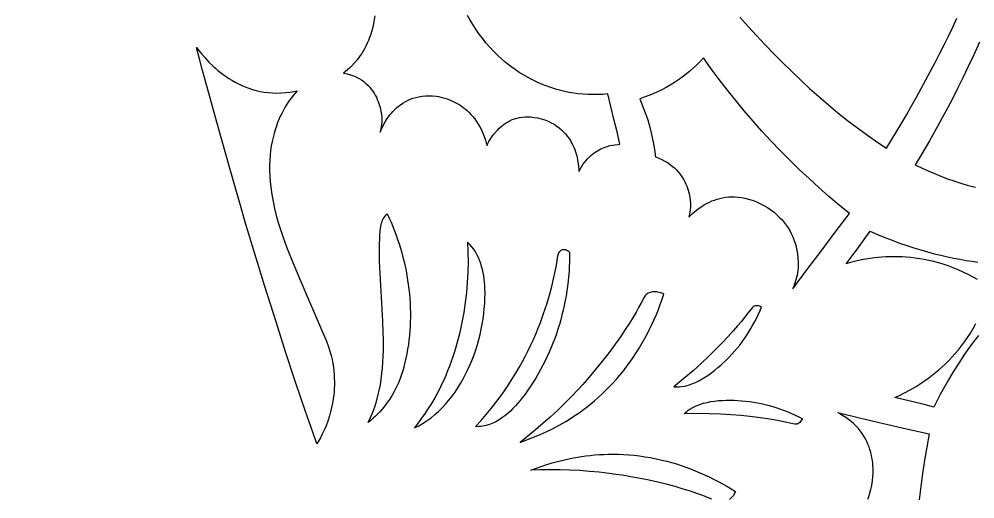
# Model space of a CAD drawing. Extents: x -570 to 570, y -570 to 570.
# Drawn here: x -482.2 to -390.3, y -161.9 to -115.8 of the extents above; entities that cross this region are included whole.
import ezdxf

# ---------------------------------------------------------------- set-up
doc = ezdxf.new("R2010")
doc.units = 0
doc.layers.add('LAYER_1', color=18, linetype='CONTINUOUS')
doc.layers.add('LAYER_2', color=174, linetype='CONTINUOUS')

msp = doc.modelspace()

# ---------------------------------------------------------------- linework, layer by layer
at = {"layer": 'LAYER_1'}
for points in [[(-447.998, -115.439), (-448.051, -115.823), (-448.116, -116.192), (-448.193, -116.545), (-448.281, -116.883), (-448.379, -117.206), (-448.485, -117.514), (-448.599, -117.807), (-448.72, -118.086), (-448.847, -118.35), (-448.978, -118.601), (-449.112, -118.837), (-449.249, -119.06), (-449.388, -119.27), (-449.666, -119.649), (-449.939, -119.976), (-450.197, -120.254), (-450.433, -120.483), (-450.805, -120.802), (-450.99, -120.946), (-450.652, -121.018), (-450.335, -121.107), (-450.039, -121.212), (-449.762, -121.332), (-449.505, -121.466), (-449.267, -121.612), (-449.046, -121.769), (-448.842, -121.936), (-448.655, -122.111), (-448.484, -122.294), (-448.327, -122.483), (-448.186, -122.677), (-448.058, -122.874), (-447.942, -123.074), (-447.84, -123.275), (-447.749, -123.475), (-447.668, -123.675), (-447.598, -123.871), (-447.486, -124.252), (-447.407, -124.607), (-447.355, -124.927), (-447.325, -125.201), (-447.311, -125.42), (-447.308, -125.652), (-447.331, -125.9), (-447.369, -126.146), (-447.47, -126.634), (-447.38, -126.407), (-447.287, -126.196), (-447.158, -125.936), (-446.992, -125.638), (-446.786, -125.314), (-446.668, -125.146), (-446.539, -124.976), (-446.399, -124.805), (-446.247, -124.634), (-446.084, -124.466), (-445.91, -124.301), (-445.723, -124.141), (-445.523, -123.988), (-445.311, -123.842), (-445.086, -123.706), (-444.848, -123.581), (-444.597, -123.468), (-444.331, -123.369), (-444.051, -123.285), (-443.758, -123.218), (-443.449, -123.168), (-443.126, -123.138), (-442.787, -123.129), (-442.433, -123.143), (-442.063, -123.18), (-441.85, -123.212), (-441.653, -123.252), (-441.407, -123.313), (-441.119, -123.401), (-440.796, -123.519), (-440.446, -123.673), (-440.264, -123.764), (-440.077, -123.866), (-439.888, -123.979), (-439.697, -124.104), (-439.504, -124.241), (-439.312, -124.391), (-439.12, -124.555), (-438.93, -124.732), (-438.743, -124.924), (-438.56, -125.131), (-438.381, -125.354), (-438.208, -125.593), (-438.041, -125.849), (-437.882, -126.122), (-437.731, -126.413), (-437.59, -126.723), (-437.459, -127.052), (-437.34, -127.4), (-437.266, -127.655), (-437.196, -127.91), (-437.107, -127.719), (-437.014, -127.541), (-436.889, -127.323), (-436.729, -127.075), (-436.533, -126.806), (-436.3, -126.528), (-436.17, -126.388), (-436.03, -126.25), (-435.88, -126.114), (-435.72, -125.982), (-435.55, -125.855), (-435.37, -125.735), (-435.18, -125.622), (-434.979, -125.518), (-434.767, -125.425), (-434.544, -125.343), (-434.311, -125.274), (-434.066, -125.219), (-433.81, -125.18), (-433.543, -125.157), (-433.264, -125.152), (-432.973, -125.167), (-432.671, -125.202), (-432.357, -125.259), (-431.99, -125.348), (-431.647, -125.455), (-431.326, -125.579), (-431.027, -125.718), (-430.749, -125.87), (-430.491, -126.035), (-430.252, -126.211), (-430.032, -126.396), (-429.831, -126.591), (-429.646, -126.792), (-429.478, -127), (-429.325, -127.212), (-429.187, -127.427), (-429.064, -127.644), (-428.954, -127.863), (-428.856, -128.08), (-428.77, -128.296), (-428.695, -128.508), (-428.576, -128.919), (-428.491, -129.301), (-428.436, -129.644), (-428.403, -129.938), (-428.387, -130.173), (-428.381, -130.422), (-428.25, -130.178), (-428.114, -129.95), (-427.972, -129.737), (-427.826, -129.539), (-427.677, -129.355), (-427.524, -129.184), (-427.368, -129.026), (-427.21, -128.881), (-427.051, -128.748), (-426.891, -128.626), (-426.731, -128.515), (-426.572, -128.414), (-426.256, -128.243), (-425.95, -128.106), (-425.658, -128.001), (-425.385, -127.924), (-425.136, -127.869), (-424.915, -127.833), (-424.581, -127.802), (-424.421, -127.797), (-424.697, -126.582), (-424.99, -125.371), (-425.591, -122.953), (-426.088, -122.993), (-426.576, -123.015), (-427.053, -123.019), (-427.521, -123.006), (-427.978, -122.977), (-428.425, -122.933), (-428.861, -122.875), (-429.287, -122.804), (-429.703, -122.72), (-430.108, -122.624), (-430.502, -122.518), (-430.885, -122.401), (-431.257, -122.276), (-431.618, -122.142), (-431.968, -122.001), (-432.307, -121.854), (-432.634, -121.7), (-432.95, -121.542), (-433.254, -121.38), (-433.547, -121.215), (-434.097, -120.878), (-434.599, -120.54), (-435.052, -120.205), (-435.456, -119.883), (-435.81, -119.578), (-436.112, -119.299), (-436.533, -118.882), (-436.928, -118.46), (-437.3, -118.032), (-437.648, -117.6), (-437.973, -117.165), (-438.276, -116.727), (-438.559, -116.287), (-438.82, -115.846), (-439.062, -115.405)], [(-412.886, -115.572), (-412.087, -116.463), (-411.278, -117.346), (-410.458, -118.219), (-409.626, -119.083), (-408.782, -119.935), (-407.927, -120.775), (-407.059, -121.602), (-406.178, -122.414), (-405.284, -123.211), (-404.376, -123.992), (-403.455, -124.755), (-402.52, -125.499), (-401.57, -126.223), (-400.606, -126.927), (-399.626, -127.609), (-398.794, -128.161), (-397.806, -126.545), (-396.842, -124.914), (-396.369, -124.092), (-395.904, -123.266), (-395.444, -122.437), (-394.992, -121.604), (-394.546, -120.767), (-394.107, -119.927), (-393.675, -119.084), (-393.249, -118.237), (-392.831, -117.386), (-392.42, -116.533), (-392.016, -115.676)], [(-389.851, -117.986), (-390.392, -119.187), (-390.924, -120.33), (-391.446, -121.416), (-391.956, -122.445), (-392.452, -123.418), (-392.932, -124.336), (-393.396, -125.199), (-393.84, -126.008), (-394.666, -127.469), (-395.397, -128.722), (-396.019, -129.773), (-395.29, -130.12), (-394.545, -130.454), (-393.786, -130.771), (-393.013, -131.07), (-392.23, -131.347), (-391.438, -131.6), (-391.039, -131.716), (-390.639, -131.825), (-390.237, -131.926)], [(-390.051, -140.799), (-390.45, -140.569), (-390.936, -140.31), (-391.419, -140.072), (-391.9, -139.856), (-392.377, -139.66), (-392.851, -139.483), (-393.321, -139.326), (-393.786, -139.186), (-394.246, -139.063), (-394.701, -138.957), (-395.15, -138.866), (-395.593, -138.79), (-396.029, -138.729), (-396.458, -138.68), (-396.879, -138.645), (-397.292, -138.621), (-397.697, -138.608), (-398.093, -138.605), (-398.48, -138.612), (-398.856, -138.628), (-399.223, -138.651), (-399.924, -138.719), (-400.58, -138.809), (-401.186, -138.916), (-401.739, -139.033), (-402.236, -139.154), (-402.674, -139.273), (-402.076, -138.505), (-401.49, -137.727), (-400.921, -136.937), (-400.37, -136.135), (-399.646, -136.452), (-398.931, -136.75), (-398.225, -137.027), (-397.528, -137.285), (-396.84, -137.525), (-396.163, -137.746), (-395.495, -137.951), (-394.838, -138.138), (-394.192, -138.31), (-393.557, -138.467), (-392.933, -138.608), (-392.321, -138.736), (-391.72, -138.851), (-391.133, -138.953), (-390.557, -139.043), (-389.995, -139.122)], [(-389.936, -146.172), (-390.293, -146.633), (-390.634, -147.088), (-390.96, -147.536), (-391.27, -147.977), (-391.845, -148.835), (-392.364, -149.657), (-392.829, -150.439), (-393.245, -151.177), (-393.613, -151.865), (-393.937, -152.5), (-394.221, -153.076), (-395.155, -152.814), (-396.096, -152.573), (-397.041, -152.352), (-397.989, -152.147), (-397.548, -151.942), (-397.054, -151.695), (-396.516, -151.404), (-395.941, -151.066), (-395.643, -150.879), (-395.338, -150.678), (-395.029, -150.465), (-394.716, -150.239), (-394.399, -149.999), (-394.08, -149.744), (-393.761, -149.476), (-393.441, -149.193), (-393.122, -148.895), (-392.805, -148.582), (-392.491, -148.253), (-392.181, -147.909), (-391.875, -147.548), (-391.576, -147.171), (-391.284, -146.777), (-390.999, -146.366), (-390.724, -145.938), (-390.458, -145.492), (-390.204, -145.027)], [(-400.584, -161.909), (-400.481, -161.649), (-400.379, -161.339), (-400.284, -160.985), (-400.201, -160.591), (-400.135, -160.162), (-400.091, -159.704), (-400.078, -159.465), (-400.073, -159.221), (-400.076, -158.972), (-400.088, -158.719), (-400.109, -158.463), (-400.14, -158.204), (-400.181, -157.942), (-400.233, -157.679), (-400.298, -157.415), (-400.374, -157.151), (-400.464, -156.887), (-400.568, -156.624), (-400.686, -156.362), (-400.819, -156.103), (-400.967, -155.847), (-401.132, -155.595), (-401.313, -155.346), (-401.512, -155.102), (-401.73, -154.864), (-401.966, -154.632), (-402.136, -154.481), (-402.312, -154.337), (-402.681, -154.069), (-403.066, -153.821), (-403.459, -153.588), (-401.264, -154.113), (-399.067, -154.631), (-396.869, -155.14), (-394.668, -155.64), (-394.91, -156.899), (-395.126, -158.162), (-395.319, -159.431), (-395.487, -160.704), (-395.632, -161.981)], [(-415.596, -161.905), (-415.992, -161.747), (-416.463, -161.568), (-417.01, -161.37), (-417.633, -161.158), (-418.334, -160.936), (-419.112, -160.709), (-419.97, -160.479), (-420.907, -160.251), (-421.924, -160.029), (-423.022, -159.816), (-424.202, -159.618), (-424.824, -159.525), (-425.465, -159.437), (-426.402, -159.326), (-427.341, -159.237), (-428.283, -159.17), (-429.226, -159.123), (-430.17, -159.096), (-431.115, -159.087), (-432.059, -159.095), (-433.002, -159.12), (-432.078, -158.791), (-431.539, -158.613), (-430.949, -158.433), (-430.309, -158.258), (-429.622, -158.091), (-428.888, -157.94), (-428.504, -157.871), (-428.108, -157.808), (-427.702, -157.752), (-427.285, -157.703), (-426.856, -157.662), (-426.418, -157.629), (-425.969, -157.605), (-425.509, -157.591), (-425.04, -157.588), (-424.56, -157.596), (-424.071, -157.616), (-423.571, -157.649), (-423.063, -157.694), (-422.545, -157.754), (-422.018, -157.829), (-421.481, -157.919), (-420.936, -158.025), (-420.382, -158.147), (-419.915, -158.263), (-419.451, -158.39), (-418.989, -158.527), (-418.53, -158.676), (-418.073, -158.834), (-417.62, -159.002), (-417.171, -159.18), (-416.724, -159.368), (-416.282, -159.564), (-415.844, -159.77), (-415.41, -159.984), (-414.98, -160.206), (-414.555, -160.436), (-414.135, -160.674), (-413.721, -160.919), (-413.311, -161.172), (-413.357, -161.276), (-413.412, -161.38), (-413.546, -161.584), (-413.624, -161.682), (-413.708, -161.776), (-413.797, -161.864), (-413.891, -161.946)]]:
    msp.add_lwpolyline(points, dxfattribs=at)
for points in [[(-465.134, -118.48), (-464.91, -118.782), (-464.638, -119.123), (-464.317, -119.493), (-463.949, -119.884), (-463.534, -120.285), (-463.309, -120.487), (-463.073, -120.688), (-462.825, -120.887), (-462.567, -121.083), (-462.297, -121.275), (-462.016, -121.462), (-461.725, -121.642), (-461.423, -121.814), (-461.11, -121.977), (-460.786, -122.131), (-460.452, -122.273), (-460.108, -122.403), (-459.753, -122.52), (-459.388, -122.621), (-459.013, -122.708), (-458.628, -122.777), (-458.233, -122.828), (-457.829, -122.86), (-457.415, -122.872), (-456.991, -122.862), (-456.557, -122.829), (-456.115, -122.773), (-455.781, -122.711), (-455.449, -122.642), (-455.648, -122.863), (-455.824, -123.071), (-456.038, -123.345), (-456.28, -123.685), (-456.541, -124.091), (-456.675, -124.319), (-456.81, -124.564), (-456.945, -124.826), (-457.078, -125.105), (-457.209, -125.401), (-457.335, -125.714), (-457.457, -126.044), (-457.571, -126.391), (-457.679, -126.755), (-457.777, -127.137), (-457.865, -127.536), (-457.942, -127.953), (-458.006, -128.387), (-458.056, -128.838), (-458.091, -129.308), (-458.11, -129.794), (-458.112, -130.299), (-458.094, -130.821), (-458.057, -131.361), (-457.999, -131.919), (-457.901, -132.609), (-457.777, -133.293), (-457.629, -133.973), (-457.46, -134.648), (-457.271, -135.319), (-457.065, -135.986), (-456.842, -136.649), (-456.606, -137.309), (-456.358, -137.965), (-456.1, -138.619), (-455.563, -139.918), (-455.009, -141.209), (-454.455, -142.493), (-453.648, -144.356), (-452.98, -145.908), (-452.707, -146.57), (-452.48, -147.157), (-452.303, -147.672), (-452.235, -147.901), (-452.18, -148.113), (-452.098, -148.49), (-452.03, -148.861), (-451.975, -149.227), (-451.933, -149.586), (-451.903, -149.939), (-451.884, -150.286), (-451.876, -150.627), (-451.879, -150.961), (-451.891, -151.288), (-451.912, -151.608), (-451.943, -151.921), (-451.981, -152.227), (-452.027, -152.526), (-452.079, -152.817), (-452.203, -153.377), (-452.348, -153.904), (-452.509, -154.399), (-452.682, -154.859), (-452.862, -155.284), (-453.044, -155.673), (-453.225, -156.024), (-453.4, -156.336), (-453.563, -156.607), (-453.995, -155.386), (-454.429, -154.139), (-455, -152.465), (-455.704, -150.363), (-456.535, -147.831), (-457.486, -144.866), (-458.553, -141.468), (-458.917, -140.322), (-459.282, -139.151), (-459.762, -137.58), (-460.353, -135.608), (-461.048, -133.233), (-461.844, -130.454), (-462.735, -127.269), (-463.347, -125.075), (-463.962, -122.882), (-464.563, -120.684), (-464.853, -119.583)], [(-407.795, -141.686), (-406.442, -139.87), (-405.084, -138.059), (-403.718, -136.253), (-402.346, -134.452), (-403.338, -133.639), (-404.318, -132.808), (-405.283, -131.959), (-406.235, -131.093), (-407.173, -130.211), (-408.095, -129.312), (-409.002, -128.397), (-409.893, -127.466), (-410.767, -126.519), (-411.623, -125.557), (-412.462, -124.58), (-413.283, -123.589), (-414.085, -122.584), (-414.868, -121.565), (-415.63, -120.532), (-416.373, -119.486), (-416.687, -119.817), (-417.013, -120.14), (-417.35, -120.453), (-417.698, -120.756), (-418.056, -121.049), (-418.424, -121.33), (-418.801, -121.6), (-419.187, -121.857), (-419.581, -122.102), (-419.982, -122.333), (-420.39, -122.551), (-420.805, -122.754), (-421.225, -122.943), (-421.65, -123.116), (-422.081, -123.273), (-422.515, -123.414), (-422.235, -124.084), (-421.98, -124.765), (-421.751, -125.456), (-421.549, -126.156), (-421.373, -126.863), (-421.224, -127.576), (-421.103, -128.293), (-421.01, -129.013), (-420.689, -129.132), (-420.39, -129.263), (-420.11, -129.405), (-419.85, -129.558), (-419.609, -129.719), (-419.386, -129.889), (-419.18, -130.066), (-418.991, -130.249), (-418.818, -130.437), (-418.661, -130.629), (-418.518, -130.824), (-418.389, -131.021), (-418.273, -131.219), (-418.169, -131.417), (-418.078, -131.615), (-417.997, -131.81), (-417.927, -132.002), (-417.867, -132.191), (-417.772, -132.552), (-417.708, -132.885), (-417.668, -133.183), (-417.647, -133.436), (-417.64, -133.638), (-417.644, -133.853), (-417.665, -134.089), (-417.7, -134.324), (-417.791, -134.79), (-417.613, -134.607), (-417.439, -134.442), (-417.212, -134.243), (-416.933, -134.022), (-416.603, -133.791), (-416.42, -133.675), (-416.225, -133.561), (-416.019, -133.45), (-415.801, -133.344), (-415.573, -133.244), (-415.333, -133.152), (-415.083, -133.069), (-414.822, -132.996), (-414.552, -132.935), (-414.271, -132.888), (-413.981, -132.856), (-413.681, -132.84), (-413.372, -132.841), (-413.054, -132.862), (-412.728, -132.904), (-412.393, -132.968), (-412.049, -133.055), (-411.698, -133.168), (-411.339, -133.307), (-410.973, -133.474), (-410.591, -133.674), (-410.236, -133.884), (-409.907, -134.105), (-409.603, -134.335), (-409.323, -134.572), (-409.066, -134.816), (-408.831, -135.065), (-408.617, -135.319), (-408.423, -135.577), (-408.248, -135.836), (-408.092, -136.097), (-407.953, -136.358), (-407.83, -136.618), (-407.722, -136.876), (-407.629, -137.131), (-407.549, -137.382), (-407.481, -137.627), (-407.425, -137.866), (-407.38, -138.097), (-407.344, -138.32), (-407.297, -138.735), (-407.277, -139.103), (-407.276, -139.414), (-407.287, -139.66), (-407.312, -139.923), (-407.346, -140.149), (-407.39, -140.373), (-407.503, -140.817), (-407.641, -141.255)], [(-448.634, -154.545), (-448.396, -154.046), (-448.184, -153.541), (-447.996, -153.029), (-447.83, -152.51), (-447.686, -151.986), (-447.562, -151.456), (-447.457, -150.921), (-447.37, -150.381), (-447.299, -149.837), (-447.244, -149.288), (-447.204, -148.735), (-447.176, -148.179), (-447.16, -147.619), (-447.155, -147.057), (-447.159, -146.492), (-447.172, -145.925), (-447.216, -144.786), (-447.28, -143.642), (-447.423, -141.351), (-447.483, -140.209), (-447.524, -139.074), (-447.533, -138.509), (-447.534, -137.947), (-447.525, -137.388), (-447.506, -136.833), (-447.491, -136.518), (-447.469, -136.192), (-447.434, -135.863), (-447.378, -135.54), (-447.339, -135.384), (-447.293, -135.233), (-447.238, -135.087), (-447.172, -134.948), (-447.096, -134.818), (-447.009, -134.696), (-446.908, -134.585), (-446.794, -134.485), (-446.609, -134.882), (-446.431, -135.284), (-446.261, -135.69), (-446.098, -136.101), (-445.943, -136.517), (-445.796, -136.936), (-445.656, -137.359), (-445.525, -137.786), (-445.401, -138.215), (-445.285, -138.648), (-445.178, -139.083), (-445.079, -139.521), (-444.989, -139.96), (-444.907, -140.402), (-444.833, -140.845), (-444.768, -141.289), (-444.712, -141.734), (-444.665, -142.18), (-444.627, -142.627), (-444.598, -143.074), (-444.579, -143.52), (-444.568, -143.967), (-444.567, -144.413), (-444.576, -144.858), (-444.594, -145.301), (-444.622, -145.744), (-444.659, -146.185), (-444.707, -146.624), (-444.764, -147.06), (-444.832, -147.495), (-444.909, -147.926), (-444.997, -148.355), (-445.122, -148.902), (-445.204, -149.22), (-445.301, -149.562), (-445.416, -149.928), (-445.553, -150.312), (-445.713, -150.713), (-445.899, -151.126), (-446.114, -151.55), (-446.36, -151.981), (-446.64, -152.416), (-446.793, -152.634), (-446.956, -152.852), (-447.128, -153.069), (-447.311, -153.286), (-447.503, -153.501), (-447.707, -153.715), (-447.921, -153.926), (-448.147, -154.135), (-448.384, -154.342)], [(-444.175, -155.061), (-443.756, -154.851), (-443.35, -154.617), (-442.957, -154.361), (-442.576, -154.083), (-442.208, -153.785), (-441.853, -153.468), (-441.512, -153.132), (-441.183, -152.779), (-440.867, -152.409), (-440.565, -152.024), (-440.276, -151.624), (-440, -151.211), (-439.738, -150.786), (-439.489, -150.349), (-439.254, -149.902), (-439.032, -149.445), (-438.824, -148.98), (-438.63, -148.508), (-438.45, -148.029), (-438.283, -147.544), (-438.131, -147.055), (-437.993, -146.562), (-437.869, -146.068), (-437.759, -145.571), (-437.663, -145.074), (-437.582, -144.578), (-437.515, -144.083), (-437.462, -143.59), (-437.424, -143.101), (-437.401, -142.617), (-437.393, -142.138), (-437.399, -141.665), (-437.412, -141.366), (-437.435, -141.062), (-437.469, -140.756), (-437.513, -140.449), (-437.569, -140.142), (-437.637, -139.837), (-437.717, -139.536), (-437.81, -139.239), (-437.916, -138.949), (-438.035, -138.666), (-438.169, -138.392), (-438.318, -138.128), (-438.482, -137.877), (-438.662, -137.638), (-438.858, -137.415), (-439.071, -137.207), (-439.034, -138.165), (-439.026, -139.129), (-439.047, -140.097), (-439.098, -141.067), (-439.135, -141.553), (-439.179, -142.038), (-439.231, -142.523), (-439.291, -143.007), (-439.358, -143.49), (-439.434, -143.972), (-439.517, -144.452), (-439.609, -144.931), (-439.709, -145.408), (-439.817, -145.883), (-439.933, -146.355), (-440.057, -146.825), (-440.19, -147.292), (-440.332, -147.755), (-440.482, -148.215), (-440.641, -148.672), (-440.808, -149.125), (-440.985, -149.573), (-441.17, -150.018), (-441.364, -150.457), (-441.567, -150.892), (-441.779, -151.322), (-442.001, -151.746), (-442.232, -152.164), (-442.451, -152.541), (-442.679, -152.913), (-442.915, -153.28), (-443.157, -153.643), (-443.658, -154.358)], [(-438.293, -154.939), (-437.773, -154.361), (-437.278, -153.784), (-436.806, -153.208), (-436.357, -152.632), (-435.929, -152.059), (-435.523, -151.487), (-435.138, -150.919), (-434.773, -150.354), (-434.428, -149.794), (-434.102, -149.238), (-433.794, -148.687), (-433.504, -148.143), (-433.231, -147.605), (-432.975, -147.074), (-432.735, -146.55), (-432.51, -146.035), (-432.3, -145.529), (-432.104, -145.033), (-431.922, -144.546), (-431.753, -144.07), (-431.451, -143.153), (-431.193, -142.285), (-430.976, -141.472), (-430.794, -140.719), (-430.642, -140.029), (-430.515, -139.408), (-430.455, -138.976), (-430.425, -138.747), (-430.385, -138.524), (-430.358, -138.418), (-430.325, -138.317), (-430.285, -138.224), (-430.238, -138.14), (-430.182, -138.065), (-430.115, -138.002), (-430.038, -137.951), (-429.949, -137.914), (-429.859, -137.898), (-429.767, -137.899), (-429.673, -137.917), (-429.58, -137.948), (-429.491, -137.991), (-429.407, -138.044), (-429.331, -138.105), (-429.265, -138.171), (-429.262, -138.632), (-429.269, -139.095), (-429.286, -139.559), (-429.312, -140.024), (-429.349, -140.489), (-429.396, -140.955), (-429.452, -141.421), (-429.518, -141.886), (-429.593, -142.351), (-429.678, -142.815), (-429.773, -143.277), (-429.876, -143.738), (-429.99, -144.198), (-430.112, -144.655), (-430.244, -145.11), (-430.384, -145.562), (-430.534, -146.011), (-430.693, -146.457), (-430.861, -146.899), (-431.037, -147.337), (-431.223, -147.771), (-431.417, -148.201), (-431.62, -148.626), (-431.831, -149.045), (-432.051, -149.46), (-432.279, -149.868), (-432.516, -150.271), (-432.761, -150.667), (-433.015, -151.057), (-433.276, -151.439), (-433.546, -151.815), (-433.824, -152.183), (-434.028, -152.44), (-434.244, -152.698), (-434.471, -152.953), (-434.708, -153.203), (-434.956, -153.446), (-435.214, -153.679), (-435.482, -153.899), (-435.76, -154.106), (-436.047, -154.295), (-436.343, -154.464), (-436.647, -154.612), (-436.96, -154.736), (-437.282, -154.833), (-437.446, -154.87), (-437.611, -154.9), (-437.779, -154.922), (-437.948, -154.936), (-438.119, -154.942)], [(-434.011, -156.449), (-433.133, -156.124), (-432.629, -155.925), (-432.086, -155.697), (-431.51, -155.437), (-430.903, -155.142), (-430.271, -154.808), (-429.616, -154.432), (-429.281, -154.228), (-428.943, -154.012), (-428.601, -153.784), (-428.256, -153.544), (-427.908, -153.29), (-427.558, -153.024), (-427.207, -152.744), (-426.855, -152.449), (-426.502, -152.14), (-426.149, -151.817), (-425.797, -151.478), (-425.445, -151.123), (-425.095, -150.753), (-424.747, -150.365), (-424.402, -149.961), (-424.059, -149.54), (-423.742, -149.129), (-423.435, -148.71), (-423.138, -148.284), (-422.851, -147.849), (-422.574, -147.407), (-422.307, -146.959), (-422.05, -146.504), (-421.803, -146.044), (-421.567, -145.578), (-421.34, -145.107), (-421.123, -144.632), (-420.917, -144.152), (-420.721, -143.669), (-420.535, -143.183), (-420.359, -142.693), (-420.193, -142.201), (-420.295, -142.151), (-420.403, -142.107), (-420.637, -142.036), (-420.759, -142.011), (-420.883, -141.993), (-421.008, -141.983), (-421.132, -141.981), (-421.255, -141.987), (-421.376, -142.002), (-421.492, -142.027), (-421.603, -142.062), (-421.709, -142.106), (-421.806, -142.162), (-421.895, -142.228), (-421.974, -142.306), (-422.035, -142.396), (-422.126, -142.562), (-422.416, -143.109), (-422.619, -143.485), (-422.867, -143.926), (-423.161, -144.429), (-423.505, -144.993), (-423.902, -145.614), (-424.355, -146.29), (-424.867, -147.018), (-425.442, -147.796), (-426.082, -148.622), (-426.791, -149.492), (-427.572, -150.405), (-427.99, -150.876), (-428.427, -151.357), (-429.076, -152.044), (-429.741, -152.716), (-430.421, -153.372), (-431.116, -154.014), (-431.824, -154.643), (-432.543, -155.257), (-433.272, -155.859)], [(-419.231, -151.121), (-419.054, -151.126), (-418.878, -151.124), (-418.702, -151.113), (-418.527, -151.094), (-418.18, -151.033), (-417.836, -150.945), (-417.496, -150.831), (-417.161, -150.693), (-416.832, -150.535), (-416.507, -150.357), (-416.19, -150.162), (-415.878, -149.953), (-415.575, -149.732), (-415.279, -149.501), (-414.991, -149.263), (-414.712, -149.019), (-414.183, -148.525), (-413.913, -148.254), (-413.649, -147.975), (-413.393, -147.689), (-413.145, -147.395), (-412.904, -147.094), (-412.672, -146.787), (-412.447, -146.473), (-412.23, -146.154), (-412.021, -145.829), (-411.82, -145.499), (-411.628, -145.164), (-411.444, -144.824), (-411.27, -144.481), (-411.103, -144.134), (-410.946, -143.784), (-410.798, -143.431), (-410.895, -143.394), (-410.999, -143.363), (-411.107, -143.34), (-411.216, -143.326), (-411.323, -143.326), (-411.426, -143.34), (-411.522, -143.371), (-411.609, -143.421), (-411.684, -143.496), (-411.801, -143.637), (-412.172, -144.109), (-412.741, -144.815), (-413.106, -145.249), (-413.528, -145.734), (-414.008, -146.267), (-414.551, -146.846), (-415.157, -147.467), (-415.829, -148.128), (-416.571, -148.827), (-417.383, -149.56), (-418.269, -150.326)], [(-418.256, -153.701), (-418.124, -153.583), (-417.988, -153.471), (-417.847, -153.366), (-417.701, -153.268), (-417.396, -153.09), (-417.076, -152.937), (-416.743, -152.805), (-416.398, -152.695), (-416.043, -152.605), (-415.68, -152.533), (-415.311, -152.478), (-414.939, -152.438), (-414.563, -152.413), (-414.188, -152.4), (-413.814, -152.398), (-413.443, -152.406), (-412.72, -152.445), (-412.34, -152.479), (-411.961, -152.524), (-411.582, -152.579), (-411.204, -152.645), (-410.828, -152.721), (-410.453, -152.808), (-410.081, -152.904), (-409.711, -153.01), (-409.343, -153.125), (-408.979, -153.25), (-408.618, -153.384), (-408.261, -153.526), (-407.908, -153.677), (-407.559, -153.837), (-407.216, -154.004), (-406.877, -154.18), (-406.928, -154.271), (-406.988, -154.362), (-407.056, -154.45), (-407.131, -154.53), (-407.213, -154.599), (-407.301, -154.655), (-407.395, -154.693), (-407.494, -154.71), (-407.599, -154.701), (-407.779, -154.667), (-408.365, -154.542), (-409.252, -154.364), (-409.81, -154.264), (-410.443, -154.162), (-411.152, -154.061), (-411.938, -153.965), (-412.799, -153.878), (-413.737, -153.803), (-414.752, -153.745), (-415.843, -153.706), (-417.011, -153.69)]]:
    msp.add_lwpolyline(points, close=True, dxfattribs=at)
at = {"layer": 'LAYER_2'}
msp.add_lwpolyline([(0, 570, 0.414214), (-570, 0, 0.414214), (0, -570, 0.414214), (570, 0, 0.414214)], format="xyb", close=True, dxfattribs=at)

doc.saveas('drawing.dxf')
